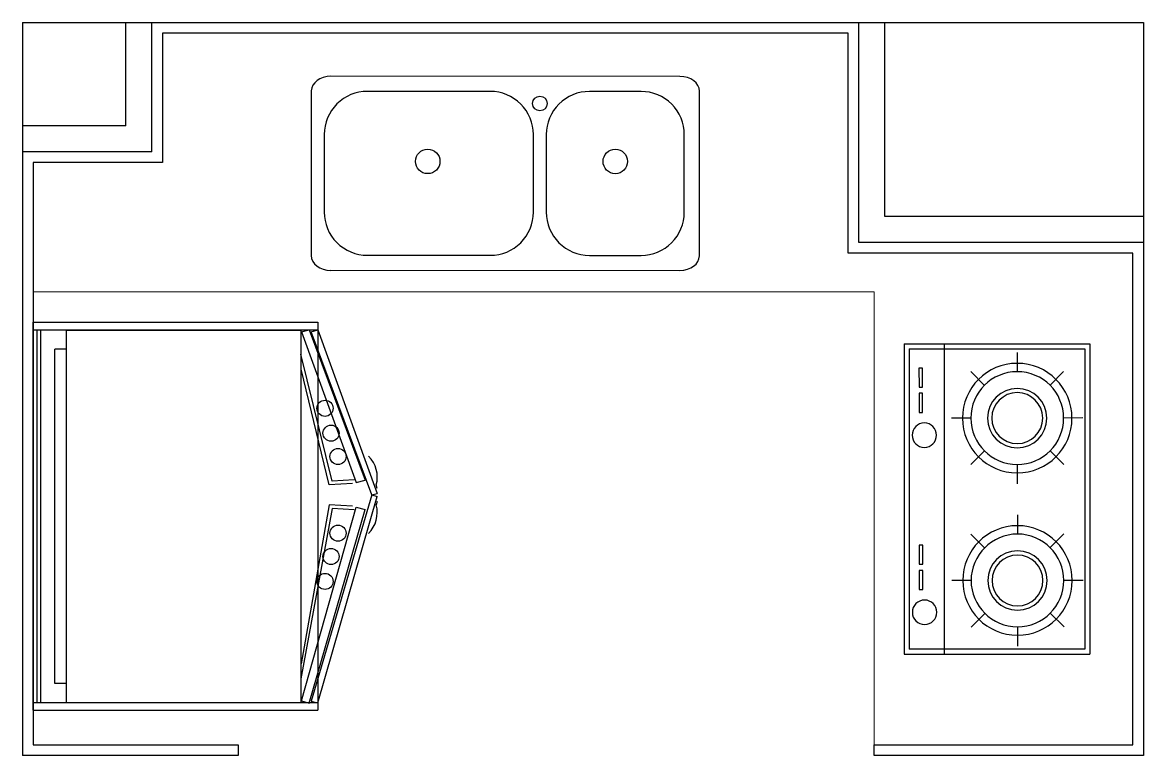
# Model space of a CAD drawing. Header units: millimetres. Extents: x 0 to 2600, y 0 to 1700.
import ezdxf

# ---------------------------------------------------------------- set-up
doc = ezdxf.new("R2010")
doc.units = ezdxf.units.MM
for name, color, linetype in [('.PF-固定家具', 85, 'Continuous'), ('.PF-洁具', 150, 'Continuous'), ('.PF-活动家具', 141, 'Continuous'), ('A-WALL-MOVE', 4, 'Continuous'), ('A-厨卫装修线', 145, 'Continuous')]:
    doc.layers.add(name, color=color, linetype=linetype)
doc.layers.add('A-洁具厨具', color=30, linetype='Continuous', lineweight=18)

# ---------------------------------------------------------------- blocks, each defined once
blk = doc.blocks.new('冰箱_900_660')
at = {"layer": '.PF-活动家具'}
for p, q in [((-432.1, 660), (-53, 797.8)), ((432.9, 660), (-46.1, 797.8)), ((-450, 660), (450, 660)), ((-450, 0), (-450, 660)), ((450, 0), (450, 660)), ((450, 0), (450, 660)), ((450, 0), (450, 660)), ((450, 0), (-450, 0))]:
    blk.add_line(p, q, dxfattribs=at)
at = {"layer": '.PF-活动家具', "color": 250}
for p, q in [((-49.6, 785), (-427.9, 644.8)), ((-64.7, 797.8), (-72.7, 795.7)), ((-49.6, 785), (-53, 797.8)), ((-49.6, 785), (-46.1, 797.8)), ((-49.6, 785), (428.8, 644.8)), ((-34.4, 797.8), (-26.4, 795.7)), ((-432.2, 639.9), (-83.8, 770.2)), ((-78.1, 748.8), (-83.8, 770.2)), ((-21.1, 748.8), (-15.3, 770.2)), ((433.1, 639.9), (-15.3, 770.2)), ((-427.5, 622.1), (-78.1, 748.8)), ((-84.1, 744.3), (-81.4, 693.5)), ((-75.8, 740.2), (-73, 686.6)), ((-23.4, 740.2), (-26.2, 686.6)), ((428.3, 622.1), (-21.1, 748.8)), ((-15.1, 744.3), (-17.7, 693.5)), ((-81.4, 693.5), (-376.1, 620.5)), ((-73, 686.6), (-341.2, 621.4)), ((-26.2, 686.6), (342.1, 621.4)), ((-17.7, 693.5), (376.9, 620.5)), ((-432.2, 0), (-432.2, 660)), ((-427.9, 644.8), (-432, 660)), ((428.8, 644.8), (432.8, 660)), ((432.2, 0), (432.2, 660)), ((-427.5, 622.1), (-432.2, 639.9)), ((428.3, 622.1), (433.1, 639.9)), ((-431.8, 620.5), (432.6, 620.5)), ((-431.8, 77.1), (-431.8, 620.5)), ((432.6, 620.5), (432.6, 77.1)), ((432.6, 77.1), (-431.8, 77.1)), ((-387.4, 77.1), (-387.4, 50.2)), ((388.2, 77.1), (388.2, 50.2)), ((388.2, 50.2), (-387.4, 50.2)), ((432.2, 17.8), (-432.2, 17.8)), ((432.2, 8.9), (-432.2, 8.9))]:
    blk.add_line(p, q, dxfattribs=at)
at = {"layer": '.PF-活动家具', "color": 8}
blk.add_line((-431.8, 83.8), (-431.8, 596.1), dxfattribs=at)
at = {"layer": '.PF-活动家具', "color": 250}
for centre in [(-192.6, 690.7), (-138.5, 706.9), (39.3, 706.9), (93.4, 690.7), (-250.3, 676.7), (151.1, 676.7)]:
    blk.add_circle(centre, 18.7, dxfattribs=at)
for centre, start, end in [((-90.2, 728.2), 75.4644, 134.5356), ((-8.9, 728.2), 45.4644, 104.5356)]:
    blk.add_arc(centre, 69.7, start, end, dxfattribs=at)
blk = doc.blocks.new('水盆_900_450')
at = {"layer": '.PF-洁具'}
for points in [[(404.5, 0), (-404.5, 0)], [(-450, -34.1), (-450, -415.9)], [(450, -415.9), (450, -34.1)], [(-404.5, -450), (404.5, -450)]]:
    blk.add_lwpolyline(points, dxfattribs=at)
at = {"layer": '.PF-洁具', "color": 250}
for points in [[(65, -315), (65, -135, 0.414214), (-35, -35), (-320, -35, 0.414214), (-420, -135), (-420, -315, 0.414214), (-320, -415), (-35, -415, 0.414214)], [(315, -35), (195, -35, 0.414214), (95, -135), (95, -315, 0.414214), (195, -415), (315, -415, 0.414214), (415, -315), (415, -135, 0.414214)]]:
    blk.add_lwpolyline(points, format="xyb", close=True, dxfattribs=at)
for centre, radius in [((80, -63), 17), ((-180, -197.3), 28.4), ((255, -197.3), 28.4)]:
    blk.add_circle(centre, radius, dxfattribs=at)
at = {"layer": '.PF-洁具'}
for centre, major_axis, start_param, end_param in [((404.5, -34.1), (45.5, 0), 0, 1.570796), ((-404.5, -34.1), (-45.5, 0), -1.570796, 0), ((-404.5, -415.9), (-45.5, 0), 0, 1.570796), ((404.5, -415.9), (45.5, 0), 4.712389, 6.283185)]:
    blk.add_ellipse(centre, major_axis=major_axis, ratio=0.750045, start_param=start_param, end_param=end_param, dxfattribs=at)
blk = doc.blocks.new('A$C079D5D55')
at = {"layer": '.PF-固定家具'}
for p, q in [((1.6, 720), (1.6, 0)), ((431.6, 720), (1.6, 720)), ((431.6, 720), (431.6, 0)), ((431.6, 0), (1.6, 0))]:
    blk.add_line(p, q, dxfattribs=at)
at = {"layer": '.PF-固定家具', "color": 250}
for p, q in [((13.2, 708.4), (13.2, 11.6)), ((420, 708.4), (13.2, 708.4)), ((338.7, 720.1), (338.7, 0)), ((420, 708.4), (420, 11.6)), ((169.8, 699.9), (169.7, 655.1)), ((62, 655.5), (93.6, 623.7)), ((277.5, 655.2), (245.7, 623.5)), ((389.3, 619.1), (389.4, 663.6)), ((389.4, 663.6), (397.5, 663.6)), ((397.5, 663.6), (397.4, 619.1)), ((389.2, 560.5), (389.3, 605)), ((397.4, 619.1), (389.3, 619.1)), ((389.3, 605), (397.4, 605)), ((397.4, 605), (397.3, 560.5)), ((17.2, 547.8), (62, 547.7)), ((277.1, 547.4), (322, 547.3)), ((397.3, 560.5), (389.2, 560.5)), ((93.4, 471.6), (61.7, 439.9)), ((245.5, 471.4), (277.2, 439.6)), ((169.4, 440), (169.4, 395.1)), ((169.2, 323.4), (169.2, 278.6)), ((61.4, 278.9), (93.1, 247.2)), ((276.9, 278.6), (245.2, 247)), ((388.7, 208.5), (388.8, 253)), ((388.8, 253), (396.9, 253)), ((396.9, 253), (396.8, 208.5)), ((396.8, 208.5), (388.7, 208.5)), ((388.7, 194.4), (396.8, 194.4)), ((388.7, 149.9), (388.7, 194.4)), ((396.8, 194.4), (396.7, 149.9)), ((16.6, 171.2), (61.5, 171.2)), ((276.6, 170.9), (321.4, 170.8)), ((396.7, 149.9), (388.7, 149.9)), ((92.9, 95.1), (61.1, 63.4)), ((245, 94.8), (276.6, 63.1)), ((168.9, 63.5), (168.8, 18.6)), ((13.2, 11.6), (420, 11.6))]:
    blk.add_line(p, q, dxfattribs=at)
for centre, radius in [((169.6, 547.5), 127), ((169.6, 547.5), 107.6), ((169.6, 547.5), 68.7), ((169.6, 547.5), 59), ((385.1, 507.9), 28.3), ((169, 171), 127), ((169, 171), 107.6), ((169, 171), 68.7), ((169, 171), 59), ((384.5, 97.3), 28.3)]:
    blk.add_circle(centre, radius, dxfattribs=at)

msp = doc.modelspace()

# ---------------------------------------------------------------- linework, layer by layer
msp.add_line((600, 1700), (1800, 1700))
at = {"layer": 'A-WALL-MOVE'}
for p, q in [((0, 1700), (0, 0)), ((0, 1700), (600, 1700)), ((240, 1460), (240, 1700)), ((300, 1400), (300, 1700)), ((1800, 1700), (2600, 1700)), ((1940, 1190), (1940, 1700)), ((2000, 1250), (2000, 1700)), ((2600, 1700), (2600, 0)), ((240, 1460), (0, 1460)), ((300, 1400), (0, 1400)), ((2600, 1250), (2000, 1250)), ((2600, 1190), (1940, 1190)), ((2600, 0), (1975, 0)), ((500, 0), (0, 0))]:
    msp.add_line(p, q, dxfattribs=at)
at = {"layer": 'A-厨卫装修线', "color": 6}
msp.add_lwpolyline([(1975, 0), (1975, 25), (2575, 25), (2575, 1165), (1915, 1165), (1915, 1675), (325, 1675), (325, 1375), (25, 1375), (25, 25), (500, 25), (500, 0)], dxfattribs=at)
at = {"layer": 'A-洁具厨具'}
for p, q in [((1975, 1075), (25, 1075)), ((1975, 25), (1975, 1075))]:
    msp.add_line(p, q, dxfattribs=at)

# ---------------------------------------------------------------- block references
for name, p, rotation in [('水盆_900_450', (1120, 1575), 359.9769685061295), ('冰箱_900_660', (25, 555), 269.9965763995568)]:
    msp.add_blockref(name, p, dxfattribs=dict(rotation=rotation))
at = {"layer": 'A-洁具厨具', "extrusion": (0, 0, -1), "zscale": -1}
msp.add_blockref('A$C079D5D55', (-2476.6, 235), dxfattribs=at)

doc.saveas('drawing.dxf')
